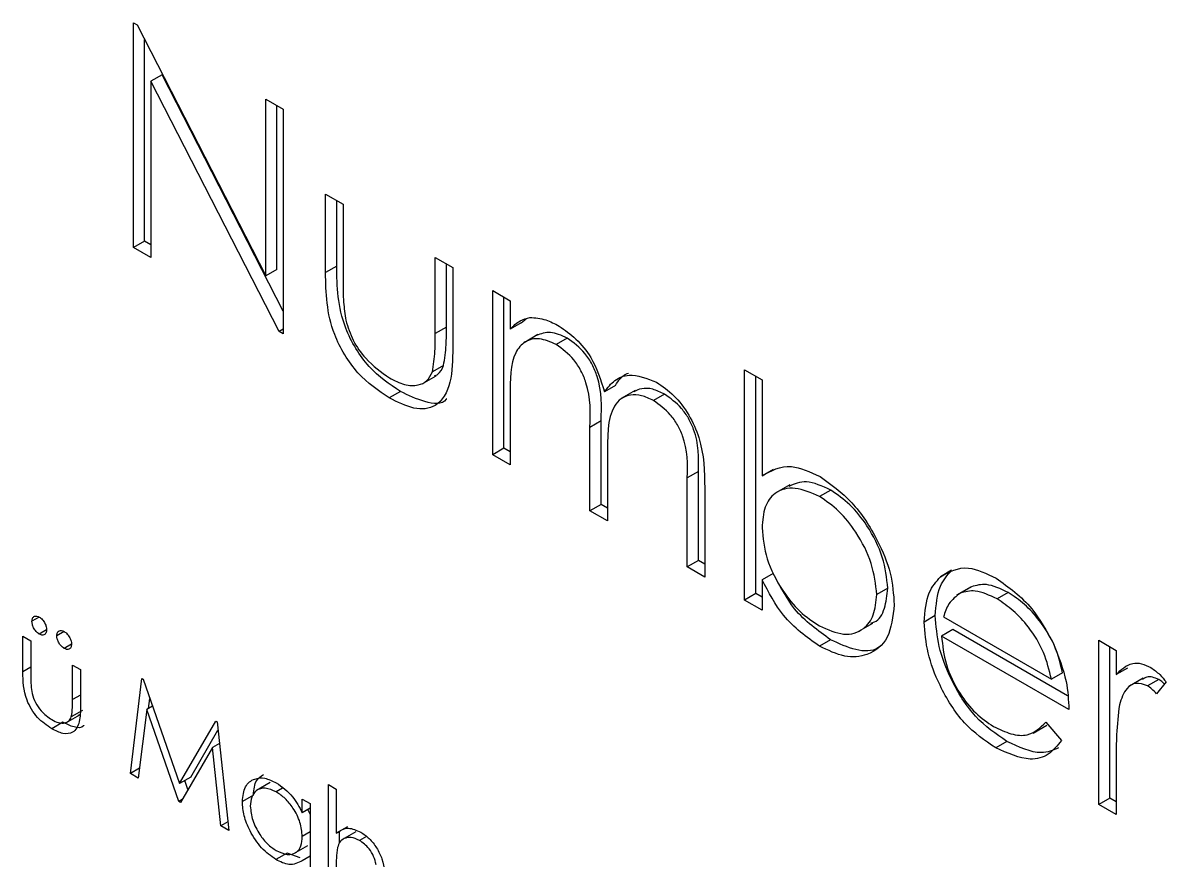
# Model space of a CAD drawing. Extents: x 150 to 4150, y 50 to 2920.
# Drawn here: x 3823.78 to 3852.87, y 2083.24 to 2104.55 of the extents above; entities that cross this region are included whole.
import ezdxf

# ---------------------------------------------------------------- set-up
doc = ezdxf.new("R2010")
doc.units = 0
doc.header["$LTSCALE"] = 10
doc.linetypes.add('SLD-KATı', pattern=[0])
doc.layers.get('0').update_dxf_attribs({"linetype": 'CONTINUOUS'})

msp = doc.modelspace()

# ---------------------------------------------------------------- linework, layer by layer
at = {"color": 7, "linetype": 'SLD-KATı'}
for p, q in [((3826.595, 2104.547), (3826.688, 2104.493)), ((3826.595, 2098.831), (3826.595, 2104.547)), ((3826.688, 2104.493), (3829.958, 2098.107)), ((3826.878, 2098.994), (3826.878, 2104.123)), ((3827.322, 2103.226), (3827.039, 2103.063)), ((3830.402, 2097.21), (3827.322, 2103.226)), ((3827.039, 2103.063), (3827.039, 2098.575)), ((3830.301, 2096.692), (3827.039, 2103.063)), ((3829.958, 2102.605), (3830.402, 2102.349)), ((3829.958, 2098.107), (3829.958, 2102.605)), ((3830.241, 2098.27), (3830.241, 2102.442)), ((3830.402, 2102.349), (3830.402, 2096.633)), ((3831.481, 2100.187), (3831.925, 2099.931)), ((3831.481, 2098.192), (3831.481, 2100.187)), ((3831.764, 2098.355), (3831.764, 2100.024)), ((3831.925, 2099.931), (3831.925, 2097.994)), ((3826.878, 2098.994), (3826.595, 2098.831)), ((3827.039, 2098.901), (3826.878, 2098.994)), ((3827.039, 2098.575), (3826.595, 2098.831)), ((3834.273, 2098.575), (3834.717, 2098.319)), ((3834.273, 2096.638), (3834.273, 2098.575)), ((3831.764, 2098.355), (3831.481, 2098.192)), ((3834.556, 2096.801), (3834.556, 2098.412)), ((3834.717, 2098.319), (3834.717, 2096.285)), ((3830.241, 2098.27), (3829.958, 2098.107)), ((3835.733, 2097.733), (3836.177, 2097.476)), ((3835.733, 2093.556), (3835.733, 2097.733)), ((3836.016, 2093.719), (3836.016, 2097.57)), ((3836.177, 2097.476), (3836.177, 2096.75)), ((3836.46, 2096.914), (3836.177, 2096.75)), ((3836.46, 2096.914), (3836.581, 2097.013)), ((3830.402, 2096.75), (3830.301, 2096.692)), ((3830.402, 2096.633), (3830.301, 2096.692)), ((3834.556, 2096.801), (3834.273, 2096.638)), ((3836.884, 2096.611), (3836.531, 2096.407)), ((3837.63, 2096.525), (3837.347, 2096.361)), ((3834.483, 2095.826), (3834.2, 2095.663)), ((3842.142, 2095.718), (3842.586, 2095.462)), ((3842.142, 2089.856), (3842.142, 2095.718)), ((3833.939, 2095.363), (3834.292, 2095.567)), ((3842.425, 2090.019), (3842.425, 2095.555)), ((3842.586, 2095.462), (3842.586, 2093.018)), ((3833.385, 2095.165), (3833.102, 2095.001)), ((3838.858, 2095.32), (3838.575, 2095.156)), ((3839.359, 2095.187), (3839.005, 2094.983)), ((3840.108, 2095.094), (3839.825, 2094.931)), ((3836.177, 2095.057), (3836.177, 2093.3)), ((3838.49, 2094.414), (3838.208, 2094.251)), ((3838.208, 2092.127), (3838.208, 2094.251)), ((3838.49, 2092.291), (3838.49, 2094.414)), ((3836.016, 2093.719), (3835.733, 2093.556)), ((3836.177, 2093.626), (3836.016, 2093.719)), ((3836.177, 2093.3), (3835.733, 2093.556)), ((3838.652, 2093.496), (3838.652, 2091.871)), ((3840.965, 2093.127), (3840.682, 2092.963)), ((3840.965, 2090.862), (3840.965, 2093.127)), ((3842.869, 2093.182), (3842.586, 2093.018)), ((3840.682, 2090.699), (3840.682, 2092.963)), ((3843.293, 2092.79), (3842.94, 2092.586)), ((3841.127, 2092.705), (3841.127, 2090.442)), ((3844.333, 2092.655), (3844.051, 2092.491)), ((3838.49, 2092.291), (3838.208, 2092.127)), ((3838.652, 2092.197), (3838.49, 2092.291)), ((3838.652, 2091.871), (3838.208, 2092.127)), ((3840.965, 2090.862), (3840.682, 2090.699)), ((3841.127, 2090.769), (3840.965, 2090.862)), ((3841.127, 2090.442), (3840.682, 2090.699)), ((3842.869, 2090.536), (3842.586, 2090.372)), ((3847.41, 2090.613), (3847.127, 2090.45)), ((3842.586, 2090.372), (3842.586, 2089.599)), ((3845.788, 2090.158), (3845.505, 2089.995)), ((3847.888, 2090.185), (3847.534, 2089.98)), ((3847.915, 2090.195), (3847.632, 2090.032)), ((3842.425, 2090.019), (3842.142, 2089.856)), ((3842.586, 2089.599), (3842.142, 2089.856)), ((3842.586, 2089.926), (3842.425, 2090.019)), ((3848.847, 2090.049), (3848.564, 2089.886)), ((3824.198, 2089.423), (3824.011, 2089.315)), ((3845.05, 2089.062), (3845.403, 2089.266)), ((3846.994, 2089.459), (3846.711, 2089.295)), ((3847.202, 2089.426), (3849.947, 2087.841)), ((3824.385, 2089.099), (3824.198, 2088.991)), ((3824.831, 2089.057), (3824.644, 2088.949)), ((3847.438, 2089.104), (3847.155, 2088.94)), ((3850.357, 2087.419), (3847.438, 2089.104)), ((3823.78, 2088.933), (3823.982, 2088.816)), ((3823.78, 2088.028), (3823.78, 2088.933)), ((3823.982, 2088.816), (3823.982, 2087.938)), ((3825.018, 2088.733), (3824.831, 2088.625)), ((3844.331, 2088.846), (3844.048, 2088.682)), ((3850.392, 2087.072), (3847.155, 2088.94)), ((3851.153, 2088.831), (3851.597, 2088.574)), ((3851.153, 2084.654), (3851.153, 2088.831)), ((3851.436, 2084.817), (3851.436, 2088.668)), ((3851.597, 2088.574), (3851.597, 2087.96)), ((3825.047, 2088.202), (3825.248, 2088.085)), ((3825.047, 2087.323), (3825.047, 2088.202)), ((3851.88, 2088.123), (3851.597, 2087.96)), ((3825.248, 2088.085), (3825.248, 2087.163)), ((3826.515, 2085.441), (3826.811, 2087.862)), ((3826.811, 2087.862), (3826.84, 2087.846)), ((3826.84, 2087.846), (3827.767, 2085.183)), ((3850.23, 2088.005), (3849.947, 2087.841)), ((3852.285, 2087.87), (3851.932, 2087.665)), ((3852.678, 2087.837), (3852.395, 2087.674)), ((3852.866, 2087.772), (3852.622, 2087.468)), ((3826.98, 2087.097), (3827.011, 2087.353)), ((3824.876, 2086.733), (3825.229, 2086.938)), ((3825.296, 2087.044), (3825.013, 2086.88)), ((3825.191, 2086.923), (3825.23, 2086.943)), ((3826.932, 2087.069), (3826.717, 2085.324)), ((3827.08, 2087.155), (3826.932, 2087.069)), ((3827.746, 2084.73), (3826.932, 2087.069)), ((3824.798, 2086.744), (3824.516, 2086.58)), ((3827.767, 2085.183), (3828.691, 2086.777)), ((3828.691, 2086.777), (3828.721, 2086.76)), ((3828.721, 2086.76), (3829.019, 2083.995)), ((3849.48, 2086.471), (3849.834, 2086.676)), ((3849.807, 2086.75), (3850.201, 2086.283)), ((3828.05, 2085.347), (3828.744, 2086.543)), ((3828.601, 2086.102), (3827.791, 2084.704)), ((3828.78, 2086.205), (3828.601, 2086.102)), ((3828.816, 2084.112), (3828.601, 2086.102)), ((3848.813, 2086.258), (3848.53, 2086.095)), ((3851.597, 2085.801), (3851.597, 2084.398)), ((3826.748, 2085.576), (3826.515, 2085.441)), ((3826.717, 2085.324), (3826.515, 2085.441)), ((3828.05, 2085.347), (3827.767, 2085.183)), ((3827.981, 2085.031), (3827.901, 2085.261)), ((3830.075, 2085.209), (3829.721, 2085.005)), ((3829.647, 2084.892), (3829.364, 2084.729)), ((3830.389, 2085.065), (3830.228, 2084.972)), ((3831.552, 2085.158), (3831.753, 2085.042)), ((3831.552, 2082.499), (3831.552, 2085.158)), ((3831.753, 2085.042), (3831.753, 2083.919)), ((3827.837, 2084.783), (3827.746, 2084.73)), ((3827.791, 2084.704), (3827.746, 2084.73)), ((3830.89, 2084.44), (3830.89, 2084.79)), ((3830.89, 2084.79), (3831.091, 2084.674)), ((3831.091, 2084.674), (3831.091, 2082.779)), ((3851.436, 2084.817), (3851.153, 2084.654)), ((3851.597, 2084.398), (3851.153, 2084.654)), ((3851.597, 2084.724), (3851.436, 2084.817)), ((3831.091, 2084.556), (3830.89, 2084.44)), ((3831.091, 2084.406), (3831.034, 2084.523)), ((3828.995, 2084.215), (3828.816, 2084.112)), ((3829.019, 2083.995), (3828.816, 2084.112)), ((3832.036, 2084.083), (3831.753, 2083.919)), ((3831.091, 2083.955), (3830.89, 2083.839)), ((3831.834, 2083.665), (3831.834, 2083.966)), ((3832.252, 2083.956), (3831.899, 2083.751)), ((3832.52, 2083.841), (3832.342, 2083.738)), ((3830.675, 2083.402), (3831.028, 2083.607)), ((3830.502, 2083.413), (3830.219, 2083.249)), ((3830.832, 2083.291), (3830.502, 2083.413)), ((3831.091, 2083.34), (3830.89, 2083.223))]:
    msp.add_line(p, q, dxfattribs=at)
at = {"color": 8, "linetype": 'SLD-KATı'}
for p, q in [((3823.982, 2088.144), (3823.78, 2088.028)), ((3825.248, 2087.439), (3825.047, 2087.323))]:
    msp.add_line(p, q, dxfattribs=at)
at = {"color": 7, "linetype": 'SLD-KATı'}
for points, knots in [([(3833.385, 2095.165), (3833.11, 2095.349), (3832.561, 2095.715), (3831.792, 2096.995), (3831.774, 2097.839), (3831.764, 2098.355)], [0, 0, 0, 0, 0.28097, 0.559785, 1, 1, 1, 1]), ([(3833.102, 2095.001), (3832.827, 2095.185), (3832.278, 2095.552), (3831.509, 2096.832), (3831.492, 2097.675), (3831.481, 2098.192)], [0, 0, 0, 0, 0.28097, 0.559785, 1, 1, 1, 1]), ([(3831.925, 2097.994), (3831.925, 2097.81), (3831.924, 2097.482), (3831.974, 2097.131), (3831.996, 2096.976)], [0, 0, 0, 0, 0.560377, 1, 1, 1, 1]), ([(3831.996, 2096.976), (3832.05, 2096.805), (3832.159, 2096.461), (3832.558, 2095.898), (3832.898, 2095.658), (3833.106, 2095.512)], [0, 0, 0, 0, 0.280117, 0.560544, 1, 1, 1, 1]), ([(3836.177, 2096.75), (3836.257, 2096.83), (3836.4, 2096.971), (3836.594, 2097.025), (3836.679, 2097.048)], [0, 0, 0, 0, 0.560148, 1, 1, 1, 1]), ([(3836.679, 2097.048), (3836.812, 2097.039), (3837.05, 2097.023), (3837.31, 2096.889), (3837.424, 2096.83)], [0, 0, 0, 0, 0.559743, 1, 1, 1, 1]), ([(3837.424, 2096.83), (3837.569, 2096.729), (3837.858, 2096.528), (3838.33, 2095.949), (3838.483, 2095.457), (3838.575, 2095.156)], [0, 0, 0, 0, 0.280809, 0.561507, 1, 1, 1, 1]), ([(3834.2, 2095.663), (3834.227, 2095.836), (3834.275, 2096.145), (3834.274, 2096.487), (3834.273, 2096.638)], [0, 0, 0, 0, 0.559371, 1, 1, 1, 1]), ([(3834.483, 2095.826), (3834.51, 2095.999), (3834.558, 2096.308), (3834.557, 2096.651), (3834.556, 2096.801)], [0, 0, 0, 0, 0.559371, 1, 1, 1, 1]), ([(3837.63, 2096.525), (3837.482, 2096.59), (3837.189, 2096.721), (3836.962, 2096.633), (3836.849, 2096.589)], [0, 0, 0, 0, 0.502515, 1, 1, 1, 1]), ([(3834.717, 2096.285), (3834.713, 2095.976), (3834.705, 2095.36), (3834.357, 2094.746), (3833.738, 2094.68), (3833.314, 2094.894), (3833.102, 2095.001)], [0, 0, 0, 0, 0.281501, 0.559646, 0.779298, 1, 1, 1, 1]), ([(3837.347, 2096.361), (3837.201, 2096.424), (3836.909, 2096.55), (3836.542, 2096.458), (3836.185, 2096.04), (3836.18, 2095.462), (3836.177, 2095.057)], [0, 0, 0, 0, 0.186544, 0.37335, 0.56013, 1, 1, 1, 1]), ([(3838.208, 2094.251), (3838.221, 2094.619), (3838.238, 2095.078), (3837.99, 2095.693), (3837.743, 2096.072), (3837.505, 2096.246), (3837.347, 2096.361)], [0, 0, 0, 0, 0.500537, 0.625897, 0.751368, 1, 1, 1, 1]), ([(3838.49, 2094.414), (3838.504, 2094.782), (3838.521, 2095.241), (3838.273, 2095.856), (3838.026, 2096.235), (3837.788, 2096.409), (3837.63, 2096.525)], [0, 0, 0, 0, 0.500537, 0.625897, 0.751368, 1, 1, 1, 1]), ([(3833.106, 2095.512), (3833.235, 2095.446), (3833.492, 2095.315), (3833.822, 2095.304), (3834.071, 2095.418), (3834.157, 2095.581), (3834.2, 2095.663)], [0, 0, 0, 0, 0.28027, 0.560007, 0.780074, 1, 1, 1, 1]), ([(3834.25, 2095.56), (3834.28, 2095.573), (3834.388, 2095.618), (3834.443, 2095.739), (3834.483, 2095.826)], [0, 0, 0, 0, 0.285818, 1, 1, 1, 1]), ([(3838.575, 2095.156), (3838.658, 2095.262), (3838.822, 2095.472), (3839.256, 2095.651), (3839.658, 2095.494), (3839.902, 2095.399)], [0, 0, 0, 0, 0.281263, 0.562094, 1, 1, 1, 1]), ([(3838.858, 2095.32), (3838.934, 2095.437), (3839.024, 2095.577), (3839.169, 2095.626), (3839.192, 2095.633)], [0, 0, 0, 0, 0.842303, 1, 1, 1, 1]), ([(3839.902, 2095.399), (3840.052, 2095.297), (3840.352, 2095.092), (3840.743, 2094.577), (3841.115, 2093.723), (3841.122, 2093.125), (3841.127, 2092.705)], [0, 0, 0, 0, 0.1868853, 0.373579, 0.5602676, 1, 1, 1, 1]), ([(3834.556, 2094.981), (3834.554, 2094.978), (3834.453, 2094.817), (3834, 2094.872), (3833.59, 2095.067), (3833.385, 2095.165)], [0, 0, 0, 0, 0.010224, 0.503933, 1, 1, 1, 1]), ([(3839.825, 2094.931), (3839.722, 2094.981), (3839.516, 2095.081), (3839.233, 2095.088), (3838.994, 2094.999), (3838.645, 2094.602), (3838.649, 2093.987), (3838.652, 2093.496)], [0, 0, 0, 0, 0.125317, 0.250662, 0.376086, 0.501515, 1, 1, 1, 1]), ([(3840.108, 2095.094), (3840.005, 2095.144), (3839.8, 2095.243), (3839.529, 2095.257), (3839.39, 2095.19), (3839.327, 2095.159)], [0, 0, 0, 0, 0.353089, 0.706259, 1, 1, 1, 1]), ([(3840.965, 2093.127), (3840.975, 2093.477), (3840.988, 2093.914), (3840.722, 2094.486), (3840.48, 2094.831), (3840.256, 2094.989), (3840.108, 2095.094)], [0, 0, 0, 0, 0.499445, 0.624933, 0.750561, 1, 1, 1, 1]), ([(3840.682, 2092.963), (3840.693, 2093.313), (3840.705, 2093.751), (3840.439, 2094.322), (3840.197, 2094.668), (3839.974, 2094.826), (3839.825, 2094.931)], [0, 0, 0, 0, 0.499445, 0.624933, 0.750561, 1, 1, 1, 1]), ([(3842.586, 2093.018), (3842.818, 2093.149), (3843.233, 2093.382), (3843.808, 2093.116), (3844.062, 2092.998)], [0, 0, 0, 0, 0.559294, 1, 1, 1, 1]), ([(3844.333, 2092.655), (3844.118, 2092.754), (3843.714, 2092.939), (3843.409, 2092.809), (3843.267, 2092.749)], [0, 0, 0, 0, 0.5346442, 1, 1, 1, 1]), ([(3844.062, 2092.998), (3844.34, 2092.8), (3844.896, 2092.405), (3845.51, 2091.459), (3845.893, 2090.528), (3845.931, 2090.002), (3845.949, 2089.738)], [0, 0, 0, 0, 0.279577, 0.559334, 0.779604, 1, 1, 1, 1]), ([(3844.051, 2092.491), (3843.839, 2092.584), (3843.414, 2092.768), (3842.919, 2092.636), (3842.63, 2092.25), (3842.601, 2091.881), (3842.586, 2091.696)], [0, 0, 0, 0, 0.279786, 0.559477, 0.779627, 1, 1, 1, 1]), ([(3845.505, 2089.995), (3845.475, 2090.256), (3845.415, 2090.778), (3845.028, 2091.548), (3844.55, 2092.146), (3844.217, 2092.376), (3844.051, 2092.491)], [0, 0, 0, 0, 0.2794034, 0.5591037, 0.7795523, 1, 1, 1, 1]), ([(3845.788, 2090.158), (3845.758, 2090.419), (3845.698, 2090.941), (3845.311, 2091.711), (3844.833, 2092.31), (3844.5, 2092.54), (3844.333, 2092.655)], [0, 0, 0, 0, 0.2794034, 0.5591037, 0.7795523, 1, 1, 1, 1]), ([(3842.586, 2091.696), (3842.61, 2091.435), (3842.658, 2090.912), (3843.056, 2090.136), (3843.539, 2089.536), (3843.876, 2089.31), (3844.044, 2089.198)], [0, 0, 0, 0, 0.279639, 0.559192, 0.779512, 1, 1, 1, 1]), ([(3844.331, 2088.846), (3844.005, 2089.077), (3843.422, 2089.491), (3843.038, 2090.216), (3842.869, 2090.536)], [0, 0, 0, 0, 0.558922, 1, 1, 1, 1]), ([(3846.711, 2089.295), (3846.733, 2089.566), (3846.772, 2090.051), (3847.019, 2090.328), (3847.127, 2090.45)], [0, 0, 0, 0, 0.559427, 1, 1, 1, 1]), ([(3846.994, 2089.459), (3847.016, 2089.73), (3847.055, 2090.214), (3847.302, 2090.491), (3847.41, 2090.613)], [0, 0, 0, 0, 0.559427, 1, 1, 1, 1]), ([(3847.127, 2090.45), (3847.349, 2090.574), (3847.747, 2090.796), (3848.298, 2090.529), (3848.541, 2090.412)], [0, 0, 0, 0, 0.5585773, 1, 1, 1, 1]), ([(3844.048, 2088.682), (3843.722, 2088.914), (3843.139, 2089.328), (3842.755, 2090.053), (3842.586, 2090.372)], [0, 0, 0, 0, 0.558922, 1, 1, 1, 1]), ([(3845.355, 2089.272), (3845.386, 2089.28), (3845.554, 2089.318), (3845.727, 2089.628), (3845.768, 2089.981), (3845.788, 2090.158)], [0, 0, 0, 0, 0.103406, 0.551877, 1, 1, 1, 1]), ([(3848.847, 2090.049), (3848.655, 2090.141), (3848.312, 2090.304), (3848.036, 2090.229), (3847.915, 2090.195)], [0, 0, 0, 0, 0.559458, 1, 1, 1, 1]), ([(3848.541, 2090.412), (3848.863, 2090.183), (3849.438, 2089.774), (3849.827, 2089.063), (3849.998, 2088.749)], [0, 0, 0, 0, 0.558919, 1, 1, 1, 1]), ([(3844.044, 2089.198), (3844.256, 2089.104), (3844.679, 2088.916), (3845.161, 2089.073), (3845.451, 2089.45), (3845.487, 2089.813), (3845.505, 2089.995)], [0, 0, 0, 0, 0.279756, 0.559279, 0.779725, 1, 1, 1, 1]), ([(3847.632, 2090.032), (3847.524, 2089.953), (3847.331, 2089.812), (3847.241, 2089.545), (3847.202, 2089.426)], [0, 0, 0, 0, 0.558795, 1, 1, 1, 1]), ([(3848.564, 2089.886), (3848.372, 2089.977), (3848.029, 2090.141), (3847.754, 2090.065), (3847.632, 2090.032)], [0, 0, 0, 0, 0.559458, 1, 1, 1, 1]), ([(3849.947, 2087.841), (3849.893, 2088.071), (3849.785, 2088.528), (3849.405, 2089.145), (3848.983, 2089.606), (3848.704, 2089.792), (3848.564, 2089.886)], [0, 0, 0, 0, 0.280138, 0.559194, 0.779598, 1, 1, 1, 1]), ([(3850.23, 2088.005), (3850.176, 2088.234), (3850.067, 2088.691), (3849.687, 2089.308), (3849.266, 2089.769), (3848.987, 2089.956), (3848.847, 2090.049)], [0, 0, 0, 0, 0.280138, 0.559194, 0.779598, 1, 1, 1, 1]), ([(3845.949, 2089.738), (3845.915, 2089.437), (3845.847, 2088.835), (3845.322, 2088.441), (3844.702, 2088.369), (3844.266, 2088.578), (3844.048, 2088.682)], [0, 0, 0, 0, 0.279433, 0.559216, 0.779559, 1, 1, 1, 1]), ([(3824.011, 2089.315), (3824.014, 2089.345), (3824.021, 2089.405), (3824.072, 2089.445), (3824.133, 2089.454), (3824.176, 2089.433), (3824.198, 2089.423)], [0, 0, 0, 0, 0.279555, 0.559203, 0.77952, 1, 1, 1, 1]), ([(3824.198, 2088.991), (3824.17, 2089.011), (3824.115, 2089.05), (3824.054, 2089.144), (3824.017, 2089.237), (3824.013, 2089.289), (3824.011, 2089.315)], [0, 0, 0, 0, 0.279601, 0.559295, 0.779654, 1, 1, 1, 1]), ([(3824.198, 2089.423), (3824.225, 2089.403), (3824.281, 2089.364), (3824.341, 2089.27), (3824.379, 2089.177), (3824.383, 2089.125), (3824.385, 2089.099)], [0, 0, 0, 0, 0.279492, 0.559245, 0.779507, 1, 1, 1, 1]), ([(3848.53, 2086.095), (3848.255, 2086.282), (3847.706, 2086.656), (3847.114, 2087.608), (3846.77, 2088.52), (3846.731, 2089.037), (3846.711, 2089.295)], [0, 0, 0, 0, 0.279885, 0.558859, 0.779462, 1, 1, 1, 1]), ([(3848.813, 2086.258), (3848.538, 2086.445), (3847.989, 2086.82), (3847.397, 2087.771), (3847.053, 2088.683), (3847.014, 2089.2), (3846.994, 2089.459)], [0, 0, 0, 0, 0.279885, 0.558859, 0.779462, 1, 1, 1, 1]), ([(3824.385, 2089.099), (3824.382, 2089.069), (3824.375, 2089.009), (3824.324, 2088.968), (3824.263, 2088.96), (3824.219, 2088.981), (3824.198, 2088.991)], [0, 0, 0, 0, 0.279537, 0.559334, 0.779644, 1, 1, 1, 1]), ([(3824.644, 2088.949), (3824.647, 2088.979), (3824.654, 2089.039), (3824.705, 2089.08), (3824.766, 2089.089), (3824.809, 2089.068), (3824.831, 2089.057)], [0, 0, 0, 0, 0.279555, 0.559203, 0.77952, 1, 1, 1, 1]), ([(3824.831, 2089.057), (3824.859, 2089.038), (3824.914, 2088.999), (3824.974, 2088.904), (3825.013, 2088.812), (3825.016, 2088.76), (3825.018, 2088.733)], [0, 0, 0, 0, 0.279492, 0.559245, 0.779507, 1, 1, 1, 1]), ([(3824.831, 2088.625), (3824.803, 2088.645), (3824.748, 2088.685), (3824.687, 2088.779), (3824.65, 2088.871), (3824.646, 2088.923), (3824.644, 2088.949)], [0, 0, 0, 0, 0.279601, 0.559295, 0.779654, 1, 1, 1, 1]), ([(3825.018, 2088.733), (3825.015, 2088.703), (3825.008, 2088.643), (3824.957, 2088.603), (3824.896, 2088.595), (3824.853, 2088.615), (3824.831, 2088.625)], [0, 0, 0, 0, 0.279537, 0.559334, 0.779644, 1, 1, 1, 1]), ([(3845.668, 2088.75), (3845.626, 2088.709), (3845.454, 2088.542), (3844.975, 2088.546), (3844.545, 2088.746), (3844.331, 2088.846)], [0, 0, 0, 0, 0.1396211, 0.5697143, 1, 1, 1, 1]), ([(3847.155, 2088.94), (3847.178, 2088.701), (3847.223, 2088.223), (3847.573, 2087.509), (3848.013, 2086.95), (3848.321, 2086.743), (3848.475, 2086.64)], [0, 0, 0, 0, 0.279963, 0.559359, 0.779526, 1, 1, 1, 1]), ([(3849.998, 2088.749), (3850.127, 2088.423), (3850.357, 2087.841), (3850.381, 2087.307), (3850.392, 2087.072)], [0, 0, 0, 0, 0.558897, 1, 1, 1, 1]), ([(3851.597, 2087.96), (3851.722, 2088.084), (3851.895, 2088.258), (3852.235, 2088.254), (3852.398, 2088.177), (3852.48, 2088.138)], [0, 0, 0, 0, 0.558788, 0.779481, 1, 1, 1, 1]), ([(3852.48, 2088.138), (3852.557, 2088.083), (3852.694, 2087.985), (3852.814, 2087.837), (3852.866, 2087.772)], [0, 0, 0, 0, 0.559243, 1, 1, 1, 1]), ([(3824.516, 2086.58), (3824.391, 2086.664), (3824.142, 2086.83), (3823.793, 2087.411), (3823.785, 2087.793), (3823.78, 2088.028)], [0, 0, 0, 0, 0.28097, 0.559785, 1, 1, 1, 1]), ([(3823.982, 2087.938), (3823.982, 2087.854), (3823.981, 2087.706), (3824.004, 2087.546), (3824.014, 2087.476)], [0, 0, 0, 0, 0.560377, 1, 1, 1, 1]), ([(3852.678, 2087.837), (3852.57, 2087.878), (3852.405, 2087.94), (3852.298, 2087.858), (3852.261, 2087.83)], [0, 0, 0, 0, 0.653657, 1, 1, 1, 1]), ([(3852.822, 2087.717), (3852.809, 2087.732), (3852.763, 2087.781), (3852.713, 2087.814), (3852.678, 2087.837)], [0, 0, 0, 0, 0.296495, 1, 1, 1, 1]), ([(3852.395, 2087.674), (3852.291, 2087.708), (3852.081, 2087.777), (3851.811, 2087.596), (3851.728, 2087.343), (3851.677, 2087.189)], [0, 0, 0, 0, 0.278336, 0.558768, 1, 1, 1, 1]), ([(3852.622, 2087.468), (3852.582, 2087.514), (3852.509, 2087.594), (3852.43, 2087.65), (3852.395, 2087.674)], [0, 0, 0, 0, 0.560396, 1, 1, 1, 1]), ([(3824.014, 2087.476), (3824.038, 2087.398), (3824.088, 2087.243), (3824.269, 2086.987), (3824.423, 2086.878), (3824.517, 2086.812)], [0, 0, 0, 0, 0.280117, 0.560544, 1, 1, 1, 1]), ([(3825.013, 2086.88), (3825.026, 2086.959), (3825.048, 2087.099), (3825.047, 2087.254), (3825.047, 2087.323)], [0, 0, 0, 0, 0.559371, 1, 1, 1, 1]), ([(3825.248, 2087.163), (3825.246, 2087.023), (3825.243, 2086.743), (3825.085, 2086.465), (3824.804, 2086.435), (3824.612, 2086.532), (3824.516, 2086.58)], [0, 0, 0, 0, 0.281501, 0.559646, 0.779298, 1, 1, 1, 1]), ([(3851.677, 2087.189), (3851.647, 2086.939), (3851.595, 2086.494), (3851.597, 2086.013), (3851.597, 2085.801)], [0, 0, 0, 0, 0.559636, 1, 1, 1, 1]), ([(3824.517, 2086.812), (3824.576, 2086.782), (3824.692, 2086.723), (3824.842, 2086.718), (3824.955, 2086.77), (3824.994, 2086.844), (3825.013, 2086.88)], [0, 0, 0, 0, 0.28027, 0.560007, 0.780074, 1, 1, 1, 1]), ([(3825.329, 2086.661), (3825.329, 2086.659), (3825.283, 2086.586), (3825.077, 2086.611), (3824.892, 2086.699), (3824.798, 2086.744)], [0, 0, 0, 0, 0.010224, 0.503933, 1, 1, 1, 1]), ([(3848.475, 2086.64), (3848.624, 2086.568), (3848.923, 2086.424), (3849.431, 2086.38), (3849.664, 2086.61), (3849.807, 2086.75)], [0, 0, 0, 0, 0.280534, 0.560966, 1, 1, 1, 1]), ([(3850.201, 2086.283), (3850.1, 2086.152), (3849.898, 2085.891), (3849.33, 2085.734), (3848.833, 2085.958), (3848.53, 2086.095)], [0, 0, 0, 0, 0.280919, 0.561407, 1, 1, 1, 1]), ([(3850.131, 2086.092), (3849.989, 2086.034), (3849.617, 2085.881), (3849.121, 2086.114), (3848.813, 2086.258)], [0, 0, 0, 0, 0.379137, 1, 1, 1, 1]), ([(3829.364, 2084.729), (3829.38, 2084.865), (3829.411, 2085.138), (3829.649, 2085.316), (3829.929, 2085.349), (3830.127, 2085.254), (3830.226, 2085.207)], [0, 0, 0, 0, 0.279413, 0.559191, 0.779548, 1, 1, 1, 1]), ([(3829.647, 2084.892), (3829.66, 2085.033), (3829.682, 2085.278), (3829.837, 2085.373), (3829.903, 2085.413)], [0, 0, 0, 0, 0.5731589, 1, 1, 1, 1]), ([(3830.226, 2085.207), (3830.374, 2085.102), (3830.639, 2084.914), (3830.813, 2084.585), (3830.89, 2084.44)], [0, 0, 0, 0, 0.559062, 1, 1, 1, 1]), ([(3830.228, 2084.972), (3830.132, 2085.015), (3829.94, 2085.1), (3829.721, 2085.029), (3829.59, 2084.857), (3829.574, 2084.692), (3829.566, 2084.61)], [0, 0, 0, 0, 0.279767, 0.559291, 0.779719, 1, 1, 1, 1]), ([(3830.89, 2083.839), (3830.879, 2083.957), (3830.857, 2084.194), (3830.676, 2084.546), (3830.457, 2084.819), (3830.305, 2084.921), (3830.228, 2084.972)], [0, 0, 0, 0, 0.27966, 0.55921, 0.779487, 1, 1, 1, 1]), ([(3830.219, 2083.249), (3830.093, 2083.339), (3829.841, 2083.519), (3829.562, 2083.948), (3829.39, 2084.371), (3829.373, 2084.609), (3829.364, 2084.729)], [0, 0, 0, 0, 0.279573, 0.559333, 0.779589, 1, 1, 1, 1]), ([(3829.566, 2084.61), (3829.579, 2084.491), (3829.606, 2084.254), (3829.783, 2083.905), (3830, 2083.634), (3830.151, 2083.53), (3830.227, 2083.478)], [0, 0, 0, 0, 0.279429, 0.559146, 0.77957, 1, 1, 1, 1]), ([(3831.753, 2083.919), (3831.848, 2083.986), (3832.018, 2084.105), (3832.268, 2083.997), (3832.377, 2083.95)], [0, 0, 0, 0, 0.559941, 1, 1, 1, 1]), ([(3830.227, 2083.478), (3830.323, 2083.436), (3830.515, 2083.351), (3830.739, 2083.412), (3830.87, 2083.588), (3830.883, 2083.755), (3830.89, 2083.839)], [0, 0, 0, 0, 0.279822, 0.559387, 0.779603, 1, 1, 1, 1]), ([(3832.342, 2083.738), (3832.271, 2083.771), (3832.128, 2083.836), (3831.962, 2083.798), (3831.84, 2083.708), (3831.803, 2083.608), (3831.784, 2083.558)], [0, 0, 0, 0, 0.2795516, 0.5593886, 0.7797101, 1, 1, 1, 1]), ([(3832.766, 2083.12), (3832.749, 2083.19), (3832.716, 2083.329), (3832.571, 2083.579), (3832.429, 2083.678), (3832.342, 2083.738)], [0, 0, 0, 0, 0.2813246, 0.5614811, 1, 1, 1, 1]), ([(3832.377, 2083.95), (3832.451, 2083.9), (3832.598, 2083.8), (3832.791, 2083.552), (3832.987, 2083.137), (3832.989, 2082.842), (3832.991, 2082.636)], [0, 0, 0, 0, 0.18702, 0.373895, 0.560598, 1, 1, 1, 1]), ([(3831.784, 2083.558), (3831.773, 2083.47), (3831.753, 2083.313), (3831.753, 2083.143), (3831.753, 2083.068)], [0, 0, 0, 0, 0.559645, 1, 1, 1, 1]), ([(3830.89, 2083.223), (3830.783, 2083.168), (3830.593, 2083.069), (3830.334, 2083.194), (3830.219, 2083.249)], [0, 0, 0, 0, 0.558763, 1, 1, 1, 1])]:
    msp.add_open_spline(points, degree=3, knots=knots, dxfattribs=at)

doc.saveas('drawing.dxf')
